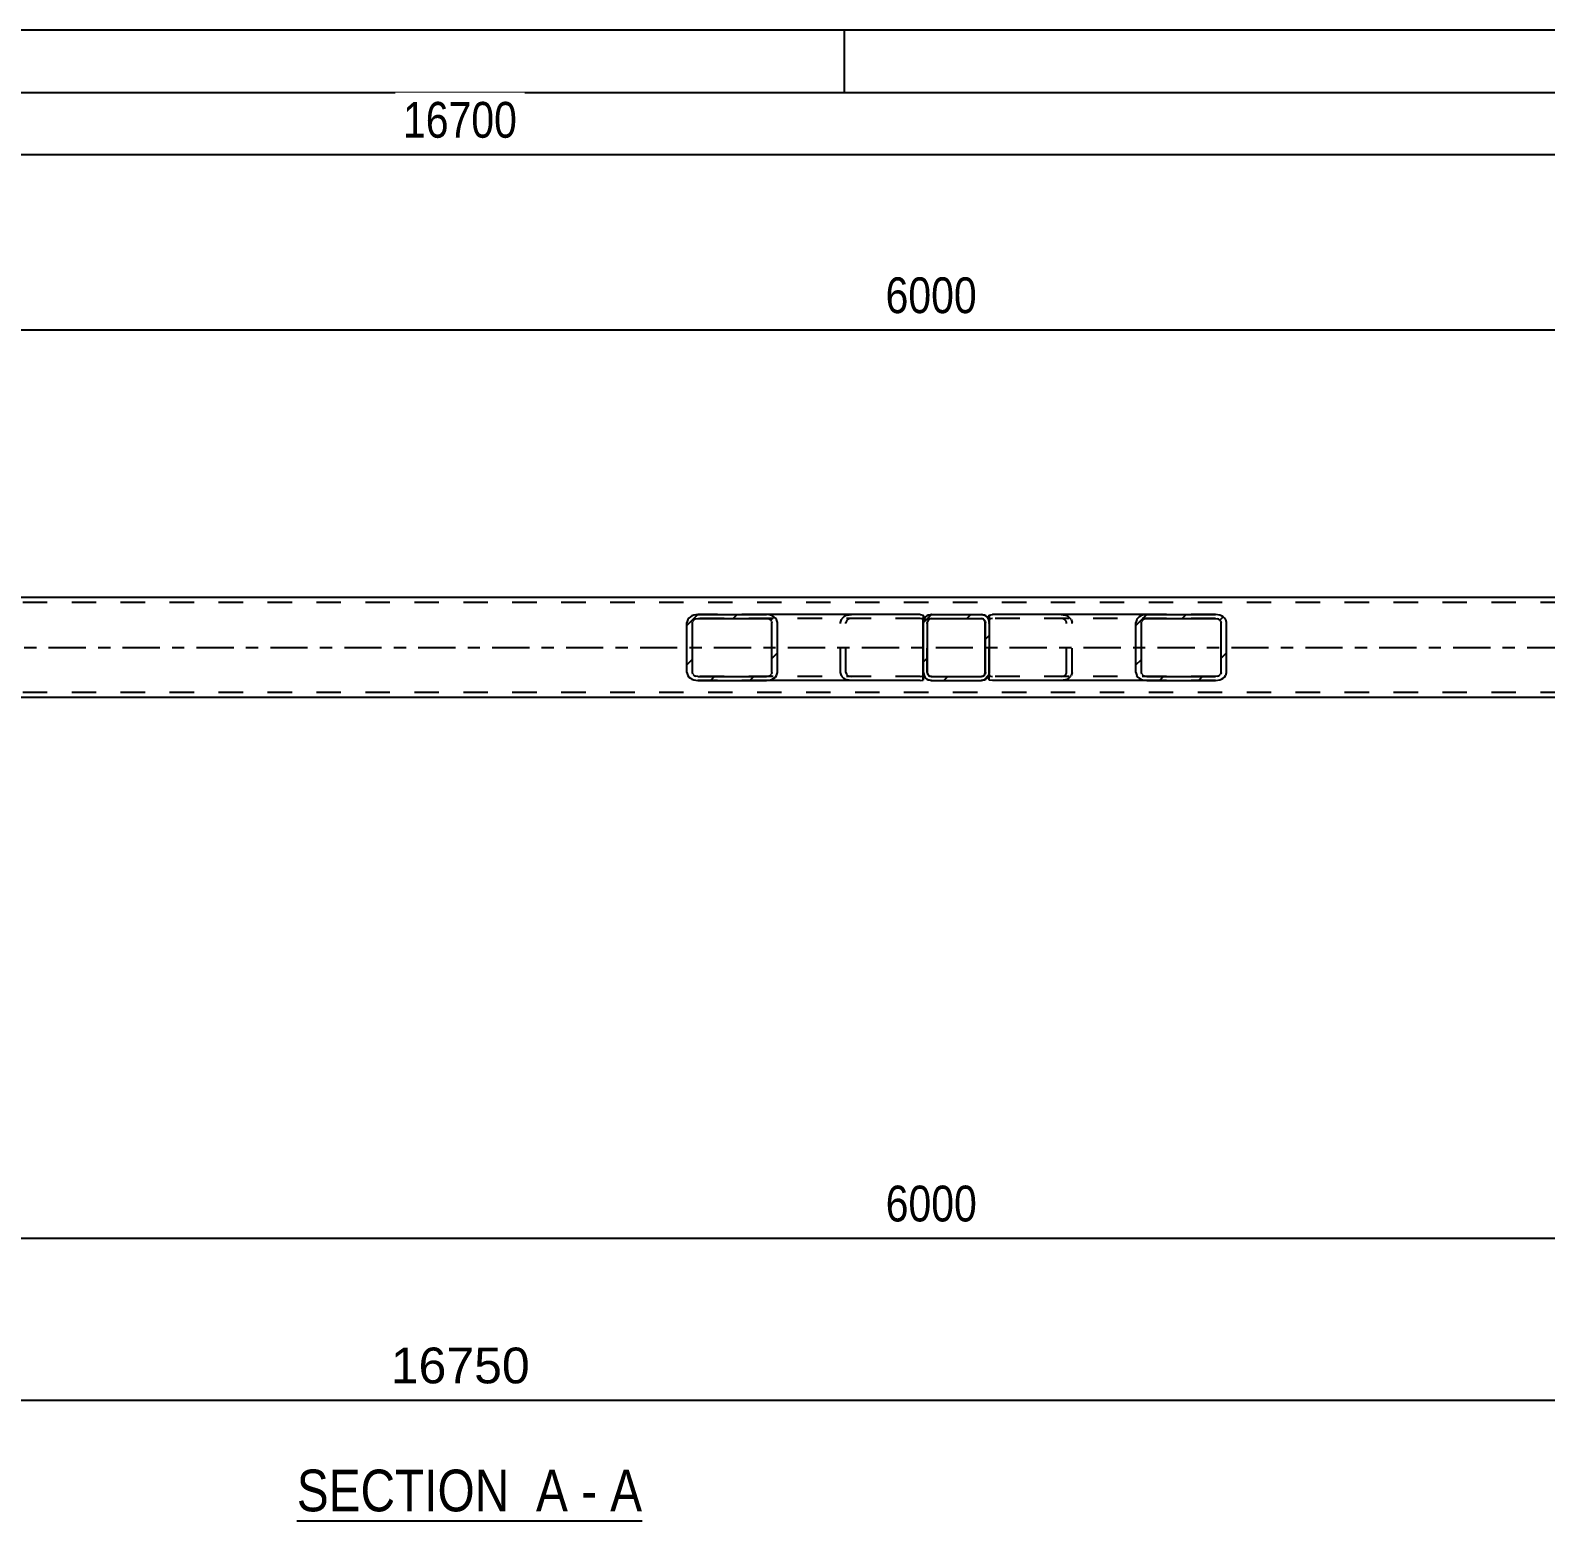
# Model space of a CAD drawing. Header units: millimetres. Extents: x -91 to 750, y -434 to 160.
# Drawn here: x 264.9 to 386.2, y 40.5 to 159.9 of the extents above; entities that cross this region are included whole.
import ezdxf

# ---------------------------------------------------------------- set-up
doc = ezdxf.new("R2010")
doc.units = ezdxf.units.MM
doc.linetypes.add('DXK_LINE_DOT2', pattern=[3.9198, 1.9599, -1.9599])
doc.linetypes.add('DXK_LINE_DOT3', pattern=[5.9187, 2.979, -0.9799, 0.9799, -0.9799])
doc.styles.add('Arial', font='ARIAL.TTF', dxfattribs={"height": 0.2})
doc.styles.add('Arial Narrow', font='ARIALN.TTF', dxfattribs={"height": 0.2})

# ---------------------------------------------------------------- blocks, each defined once
blk = doc.blocks.new('Unknown-761555327-1163')
at = {"color": 5, "linetype": 'Continuous'}
for p, q in [((750.04, 159.88), (-90.96, 159.88)), ((330.04, 154.88), (330.04, 159.88)), ((745.04, 154.88), (-85.96, 154.88))]:
    blk.add_line(p, q, dxfattribs=at)
blk = doc.blocks.new('Unknown-761555327-19 - 1879')
at = {"color": 6, "linetype": 'Continuous'}
blk.add_line((286.19, 40.51), (313.83, 40.51), dxfattribs=at)
at = {"color": 0, "linetype": 'Continuous'}
for points in [[(304.29, 41.26), (304.29, 44.76), (286.19, 44.76), (286.19, 41.26)], [(307.9, 41.26), (307.9, 44.76), (305.34, 44.76), (305.34, 41.26)], [(310.23, 41.26), (310.23, 44.76), (308.95, 44.76), (308.95, 41.26)], [(313.83, 41.26), (313.83, 44.76), (311.28, 44.76), (311.28, 41.26)]]:
    blk.add_wipeout(points, dxfattribs=at)
at = {"color": 7, "linetype": 'Continuous', "style": 'Arial Narrow'}
for s, p in [('SECTION ', (286.19, 41.26)), ('A', (305.34, 41.26)), ('A', (311.28, 41.26)), ('-', (308.95, 41.26))]:
    blk.add_text(s, height=3.34, dxfattribs=at).set_placement(p)
blk = doc.blocks.new('Part-761555327-2060 - 1879')
at = {"linetype": 'Continuous'}
h = blk.add_hatch(dxfattribs=at)
h.set_pattern_fill('', scale=0.7, style=0, pattern_type=0)
h.set_pattern_definition([(45, (337.0035, 113.082), (-1.57154, 1.57154), [])])
h.paths.add_polyline_path([(341, 113.08), (337, 113.08), (336.76, 113.03), (336.55, 112.89), (336.41, 112.69), (336.36, 112.44), (336.36, 108.44), (336.41, 108.2), (336.55, 107.99), (336.76, 107.85), (337, 107.8), (341, 107.8), (341.25, 107.85), (341.46, 107.99), (341.59, 108.2), (341.64, 108.44), (341.64, 112.44), (341.59, 112.69), (341.46, 112.89), (341.25, 113.03)])
h.paths.add_polyline_path([(341.23, 112.67), (341.3, 112.56), (341.32, 112.44), (341.32, 108.44), (341.3, 108.32), (341.23, 108.22), (341.13, 108.15), (341, 108.12), (337, 108.12), (336.88, 108.15), (336.78, 108.22), (336.71, 108.32), (336.68, 108.44), (336.68, 112.44), (336.71, 112.56), (336.78, 112.67), (336.88, 112.74), (337, 112.76), (341, 112.76), (341.13, 112.74)])
at = {"color": 2, "linetype": 'Continuous'}
for p, q in [((336.74, 113.03), (336.99, 113.08)), ((337, 113.08), (336.76, 113.03)), ((336.99, 113.08), (337, 113.08)), ((337, 113.08), (336.99, 113.08)), ((337, 113.08), (341, 113.08)), ((341.25, 113.03), (341, 113.08)), ((336.35, 112.45), (336.4, 112.69)), ((336.35, 112.44), (336.36, 112.44)), ((336.41, 112.69), (336.36, 112.44)), ((336.36, 108.44), (336.36, 112.44)), ((336.68, 112.44), (336.71, 112.56)), ((336.68, 108.44), (336.68, 112.44)), ((336.88, 112.74), (337, 112.76)), ((337, 112.76), (341, 112.76)), ((341.11, 112.74), (340.99, 112.76)), ((341, 112.76), (341.13, 112.74)), ((341.31, 112.44), (341.28, 112.56)), ((341.3, 112.56), (341.32, 112.44)), ((341.31, 112.44), (341.32, 112.44)), ((341.31, 108.44), (341.31, 112.44)), ((341.32, 108.44), (341.32, 112.44)), ((341.64, 112.44), (341.59, 112.69)), ((341.64, 108.44), (341.64, 112.44)), ((336.35, 108.44), (336.36, 108.44)), ((336.4, 108.2), (336.35, 108.44)), ((336.36, 108.44), (336.41, 108.2)), ((336.71, 108.32), (336.68, 108.44)), ((337, 108.12), (336.88, 108.15)), ((337, 108.12), (341, 108.12)), ((340.99, 108.12), (341.11, 108.15)), ((341.13, 108.15), (341, 108.12)), ((341.28, 108.32), (341.31, 108.44)), ((341.32, 108.44), (341.3, 108.32)), ((341.31, 108.44), (341.32, 108.44)), ((341.59, 108.2), (341.64, 108.44)), ((336.99, 107.8), (336.74, 107.85)), ((336.76, 107.85), (337, 107.8)), ((336.99, 107.8), (337, 107.8)), ((337, 107.8), (336.99, 107.8)), ((337, 107.8), (341, 107.8)), ((341, 107.8), (341.25, 107.85))]:
    blk.add_line(p, q, dxfattribs=at)
at = {"color": 7, "linetype": 'DXK_LINE_DOT2'}
for p, q in [((337, 113.08), (341, 113.08)), ((340.99, 113.08), (341.23, 113.03)), ((336.35, 112.44), (336.35, 112.45)), ((336.35, 112.44), (336.35, 112.44)), ((336.35, 108.44), (336.35, 112.44)), ((336.69, 112.56), (336.67, 112.44)), ((336.67, 112.44), (336.68, 112.44)), ((336.67, 108.44), (336.67, 112.44)), ((336.99, 112.76), (336.87, 112.74)), ((336.99, 112.76), (337, 112.76)), ((336.99, 112.76), (340.99, 112.76)), ((340.99, 112.76), (341, 112.76)), ((341.58, 112.69), (341.63, 112.44)), ((341.63, 108.44), (341.63, 112.44)), ((341.63, 112.44), (341.64, 112.44)), ((336.35, 108.44), (336.35, 108.44)), ((336.35, 108.44), (336.35, 108.44)), ((336.67, 108.44), (336.68, 108.44)), ((336.67, 108.44), (336.69, 108.32)), ((336.87, 108.15), (336.99, 108.12)), ((336.99, 108.12), (337, 108.12)), ((336.99, 108.12), (340.99, 108.12)), ((340.99, 108.12), (341, 108.12)), ((341.63, 108.44), (341.58, 108.2)), ((341.63, 108.44), (341.64, 108.44)), ((337, 107.8), (341, 107.8)), ((341.23, 107.85), (340.99, 107.8))]:
    blk.add_line(p, q, dxfattribs=at)
at = {"color": 2, "linetype": 'Continuous'}
for centre, radius, start, end in [((336.99, 112.44), 0.64, 112.5, 157.5), ((337, 112.44), 0.64, 112.5, 157.5), ((341, 112.44), 0.64, 22.5, 67.5), ((337, 112.44), 0.32, 112.5, 157.5), ((340.99, 112.44), 0.32, 22.5, 67.5), ((341, 112.44), 0.32, 22.5, 67.5), ((336.99, 108.44), 0.64, 202.5, 247.5), ((337, 108.44), 0.64, 202.5, 247.5), ((337, 108.44), 0.32, 202.5, 247.5), ((340.99, 108.44), 0.32, 292.5, 337.5), ((341, 108.44), 0.32, 292.5, 337.5), ((341, 108.44), 0.64, 292.5, 337.5)]:
    blk.add_arc(centre, radius, start, end, dxfattribs=at)
at = {"color": 7, "linetype": 'DXK_LINE_DOT2'}
for centre, radius, start, end in [((340.99, 112.44), 0.64, 22.5, 67.5), ((336.99, 112.44), 0.32, 112.5, 157.5), ((336.99, 108.44), 0.32, 202.5, 247.5), ((340.99, 108.44), 0.64, 292.5, 337.5)]:
    blk.add_arc(centre, radius, start, end, dxfattribs=at)
blk = doc.blocks.new('Part-761555327-1925 - 1879')
at = {"color": 2, "linetype": 'Continuous'}
for p, q in [((587.63, 114.44), (4.79, 114.44)), ((587.63, 106.44), (4.79, 106.44))]:
    blk.add_line(p, q, dxfattribs=at)
at = {"color": 7, "linetype": 'DXK_LINE_DOT2'}
for p, q in [((587.63, 114.04), (-0.02, 114.04)), ((587.63, 106.84), (-0.02, 106.84))]:
    blk.add_line(p, q, dxfattribs=at)
at = {"color": 7, "linetype": 'DXK_LINE_DOT3'}
blk.add_line((-0.02, 110.44), (587.63, 110.44), dxfattribs=at)
blk = doc.blocks.new('Part-761555327-2030 - 1879')
at = {"linetype": 'Continuous'}
h = blk.add_hatch(dxfattribs=at)
h.set_pattern_fill('', scale=0.7, style=0, pattern_type=0)
h.set_pattern_definition([(45, (354.2493, 113.082), (-1.57154, 1.57154), [])])
h.paths.add_polyline_path([(359.75, 113.08), (354.25, 113.08), (353.91, 113.03), (353.63, 112.89), (353.44, 112.69), (353.37, 112.44), (353.37, 108.44), (353.44, 108.2), (353.63, 107.99), (353.91, 107.85), (354.25, 107.8), (359.75, 107.8), (360.08, 107.85), (360.37, 107.99), (360.56, 108.2), (360.63, 108.44), (360.63, 112.44), (360.56, 112.69), (360.37, 112.89), (360.08, 113.03)])
h.paths.add_polyline_path([(360.06, 112.67), (360.15, 112.56), (360.19, 112.44), (360.19, 108.44), (360.15, 108.32), (360.06, 108.22), (359.91, 108.15), (359.75, 108.12), (354.25, 108.12), (354.08, 108.15), (353.94, 108.22), (353.84, 108.32), (353.81, 108.44), (353.81, 112.44), (353.84, 112.56), (353.94, 112.67), (354.08, 112.74), (354.25, 112.76), (359.75, 112.76), (359.91, 112.74)])
at = {"color": 2, "linetype": 'Continuous'}
for p, q in [((341.63, 113.04), (341.89, 113.08)), ((341.63, 113.03), (341.63, 113.04)), ((341.63, 112.89), (341.63, 113.03)), ((341.63, 112.89), (341.63, 112.69)), ((341.63, 112.69), (341.63, 112.89)), ((354.25, 113.08), (341.89, 113.08)), ((354.25, 113.08), (353.91, 113.03)), ((354.25, 113.08), (359.75, 113.08)), ((360.08, 113.03), (359.75, 113.08)), ((341.63, 112.69), (341.63, 112.51)), ((341.63, 112.69), (341.63, 112.67)), ((341.63, 112.67), (341.63, 112.56)), ((341.63, 112.56), (341.63, 112.51)), ((353.44, 112.69), (353.37, 112.44)), ((353.37, 108.44), (353.37, 112.44)), ((353.81, 112.44), (353.84, 112.56)), ((353.81, 108.44), (353.81, 112.44)), ((354.08, 112.74), (354.25, 112.76)), ((354.25, 112.76), (359.75, 112.76)), ((359.75, 112.76), (359.91, 112.74)), ((360.15, 112.56), (360.19, 112.44)), ((360.19, 108.44), (360.19, 112.44)), ((360.63, 112.44), (360.56, 112.69)), ((360.63, 108.44), (360.63, 112.44)), ((341.63, 108.32), (341.63, 108.37)), ((341.63, 108.2), (341.63, 108.37)), ((341.63, 108.32), (341.63, 108.22)), ((341.63, 108.22), (341.63, 108.19)), ((341.63, 107.99), (341.63, 108.2)), ((341.63, 107.99), (341.63, 108.19)), ((341.63, 107.85), (341.63, 107.99)), ((353.37, 108.44), (353.44, 108.2)), ((353.84, 108.32), (353.81, 108.44)), ((354.25, 108.12), (354.08, 108.15)), ((354.25, 108.12), (359.75, 108.12)), ((359.91, 108.15), (359.75, 108.12)), ((360.19, 108.44), (360.15, 108.32)), ((360.56, 108.2), (360.63, 108.44)), ((341.63, 107.84), (341.63, 107.85)), ((341.89, 107.8), (341.63, 107.84)), ((354.25, 107.8), (341.89, 107.8)), ((353.91, 107.85), (354.25, 107.8)), ((354.25, 107.8), (359.75, 107.8)), ((359.75, 107.8), (360.08, 107.85))]:
    blk.add_line(p, q, dxfattribs=at)
at = {"color": 7, "linetype": 'DXK_LINE_DOT2'}
for p, q in [((341.63, 113.04), (341.63, 112.89)), ((347.38, 113.08), (347.71, 113.03)), ((359.75, 113.08), (354.25, 113.08)), ((341.72, 112.74), (341.63, 112.69)), ((341.63, 112.51), (341.63, 112.44)), ((341.63, 112.51), (341.63, 112.44)), ((341.63, 108.44), (341.63, 112.44)), ((341.63, 108.44), (341.63, 112.44)), ((341.89, 112.76), (341.72, 112.74)), ((359.75, 112.76), (341.89, 112.76)), ((347.55, 112.74), (347.38, 112.76)), ((347.82, 112.44), (347.78, 112.56)), ((347.82, 108.44), (347.82, 112.44)), ((348.19, 112.69), (348.26, 112.44)), ((348.26, 108.44), (348.26, 112.44)), ((341.63, 108.37), (341.63, 108.44)), ((341.63, 108.37), (341.63, 108.44)), ((341.63, 108.19), (341.72, 108.15)), ((341.63, 107.84), (341.63, 107.99)), ((341.72, 108.15), (341.89, 108.12)), ((359.75, 108.12), (341.89, 108.12)), ((347.38, 108.12), (347.55, 108.15)), ((347.78, 108.32), (347.82, 108.44)), ((348.26, 108.44), (348.19, 108.2)), ((347.71, 107.85), (347.38, 107.8)), ((359.75, 107.8), (354.25, 107.8))]:
    blk.add_line(p, q, dxfattribs=at)
for centre, radius, start, end in [((347.51, 112.26), 0.802, 32.4104, 75.4453), ((347.44, 112.35), 0.401, 32.4104, 75.4453), ((347.44, 108.53), 0.401, 284.5547, 327.5896), ((347.51, 108.63), 0.802, 284.5547, 327.5896)]:
    blk.add_arc(centre, radius, start, end, dxfattribs=at)
at = {"color": 2, "linetype": 'Continuous'}
for centre, radius, start, end in [((354.11, 112.26), 0.803, 104.5326, 147.5549), ((359.88, 112.26), 0.803, 32.4451, 75.4674), ((354.18, 112.35), 0.401, 104.5326, 147.5549), ((359.81, 112.35), 0.401, 32.4451, 75.4674), ((354.11, 108.63), 0.803, 212.4451, 255.4674), ((354.18, 108.53), 0.401, 212.4451, 255.4674), ((359.81, 108.53), 0.401, 284.5326, 327.5549), ((359.88, 108.63), 0.803, 284.5326, 327.5549)]:
    blk.add_arc(centre, radius, start, end, dxfattribs=at)
blk = doc.blocks.new('Part-761555327-2035 - 1879')
at = {"linetype": 'Continuous'}
h = blk.add_hatch(dxfattribs=at)
h.set_pattern_fill('', scale=0.7, style=0, pattern_type=0)
h.set_pattern_definition([(45, (318.304, 113.082), (-1.57154, 1.57154), [])])
h.paths.add_polyline_path([(323.79, 113.08), (318.3, 113.08), (317.97, 113.03), (317.68, 112.89), (317.49, 112.69), (317.43, 112.44), (317.43, 108.44), (317.49, 108.2), (317.68, 107.99), (317.97, 107.85), (318.3, 107.8), (323.79, 107.8), (324.13, 107.85), (324.41, 107.99), (324.6, 108.2), (324.67, 108.44), (324.67, 112.44), (324.6, 112.69), (324.41, 112.89), (324.13, 113.03)])
h.paths.add_polyline_path([(324.1, 112.67), (324.19, 112.56), (324.23, 112.44), (324.23, 108.44), (324.19, 108.32), (324.1, 108.22), (323.96, 108.15), (323.79, 108.12), (318.3, 108.12), (318.14, 108.15), (317.99, 108.22), (317.9, 108.32), (317.87, 108.44), (317.87, 112.44), (317.9, 112.56), (317.99, 112.67), (318.14, 112.74), (318.3, 112.76), (323.79, 112.76), (323.96, 112.74)])
at = {"color": 2, "linetype": 'Continuous'}
for p, q in [((318.3, 113.08), (317.97, 113.03)), ((318.3, 113.08), (323.79, 113.08)), ((336.09, 113.08), (323.79, 113.08)), ((324.13, 113.03), (323.79, 113.08)), ((336.09, 113.08), (336.35, 113.04)), ((336.35, 113.04), (336.35, 113.03)), ((336.35, 113.03), (336.35, 112.89)), ((336.35, 112.89), (336.35, 112.69)), ((317.49, 112.69), (317.43, 112.44)), ((317.43, 108.44), (317.43, 112.44)), ((317.87, 112.44), (317.9, 112.56)), ((317.87, 108.44), (317.87, 112.44)), ((318.14, 112.74), (318.3, 112.76)), ((318.3, 112.76), (323.79, 112.76)), ((323.79, 112.76), (323.96, 112.74)), ((324.19, 112.56), (324.23, 112.44)), ((324.23, 108.44), (324.23, 112.44)), ((324.67, 112.44), (324.6, 112.69)), ((324.67, 108.44), (324.67, 112.44)), ((336.35, 112.69), (336.35, 112.44)), ((336.35, 108.44), (336.35, 112.44)), ((317.43, 108.44), (317.49, 108.2)), ((317.9, 108.32), (317.87, 108.44)), ((318.3, 108.12), (318.14, 108.15)), ((318.3, 108.12), (323.79, 108.12)), ((323.96, 108.15), (323.79, 108.12)), ((324.23, 108.44), (324.19, 108.32)), ((324.6, 108.2), (324.67, 108.44)), ((336.35, 108.44), (336.35, 108.2)), ((336.35, 108.2), (336.35, 107.99)), ((336.35, 107.99), (336.35, 107.85)), ((317.97, 107.85), (318.3, 107.8)), ((318.3, 107.8), (323.79, 107.8)), ((323.79, 107.8), (324.13, 107.85)), ((336.09, 107.8), (323.79, 107.8)), ((336.09, 107.8), (336.35, 107.84)), ((336.35, 107.85), (336.35, 107.84))]:
    blk.add_line(p, q, dxfattribs=at)
at = {"color": 7, "linetype": 'DXK_LINE_DOT2'}
for p, q in [((323.79, 113.08), (318.3, 113.08)), ((330.26, 113.03), (330.6, 113.08)), ((336.35, 113.04), (336.35, 112.69)), ((336.09, 112.76), (318.3, 112.76)), ((329.72, 112.44), (329.79, 112.69)), ((329.72, 108.44), (329.72, 112.44)), ((330.2, 112.56), (330.16, 112.44)), ((330.16, 108.44), (330.16, 112.44)), ((330.6, 112.76), (330.43, 112.74)), ((336.26, 112.74), (336.09, 112.76)), ((336.35, 112.69), (336.26, 112.74)), ((336.35, 112.67), (336.35, 112.69)), ((336.35, 112.69), (336.35, 112.69)), ((336.35, 112.56), (336.35, 112.67)), ((336.35, 112.44), (336.35, 112.56)), ((336.35, 108.44), (336.35, 112.44)), ((336.09, 108.12), (318.3, 108.12)), ((329.79, 108.2), (329.72, 108.44)), ((330.16, 108.44), (330.2, 108.32)), ((330.43, 108.15), (330.6, 108.12)), ((336.09, 108.12), (336.26, 108.15)), ((336.26, 108.15), (336.35, 108.19)), ((336.35, 108.32), (336.35, 108.44)), ((336.35, 108.22), (336.35, 108.32)), ((336.35, 108.19), (336.35, 108.22)), ((336.35, 107.84), (336.35, 108.19)), ((323.79, 107.8), (318.3, 107.8)), ((330.6, 107.8), (330.26, 107.85))]:
    blk.add_line(p, q, dxfattribs=at)
at = {"color": 2, "linetype": 'Continuous'}
for centre, radius, start, end in [((318.17, 112.26), 0.801, 104.5768, 147.6241), ((323.92, 112.26), 0.801, 32.3759, 75.4232), ((318.24, 112.35), 0.401, 104.5768, 147.6241), ((323.86, 112.35), 0.401, 32.3759, 75.4232), ((318.17, 108.63), 0.801, 212.3759, 255.4232), ((318.24, 108.53), 0.401, 212.3759, 255.4232), ((323.86, 108.53), 0.401, 284.5768, 327.6241), ((323.92, 108.63), 0.801, 284.5768, 327.6241)]:
    blk.add_arc(centre, radius, start, end, dxfattribs=at)
at = {"color": 7, "linetype": 'DXK_LINE_DOT2'}
for centre, radius, start, end in [((330.47, 112.26), 0.802, 104.5547, 147.5896), ((330.53, 112.35), 0.401, 104.5547, 147.5896), ((330.47, 108.63), 0.802, 212.4104, 255.4453), ((330.53, 108.53), 0.401, 212.4104, 255.4453)]:
    blk.add_arc(centre, radius, start, end, dxfattribs=at)
blk = doc.blocks.new('StraightDimension-761555327-19989 - 1879')
at = {"color": 7, "linetype": 'Continuous'}
blk.add_line((-1.01, 50.16), (599.54, 50.16), dxfattribs=at)
at = {"color": 0}
blk.add_wipeout([(305.42, 50.91), (305.42, 55.11), (293.11, 55.11), (293.11, 50.91)], dxfattribs=at)
at = {"color": 3, "style": 'Arial'}
blk.add_text('16750', height=2.865, dxfattribs=at).set_placement((293.71, 51.51))
blk = doc.blocks.new('StraightDimension-761555327-19965 - 1879')
at = {"color": 7, "linetype": 'Continuous'}
blk.add_line((-0.01, 149.93), (598.53, 149.93), dxfattribs=at)
at = {"color": 0}
blk.add_wipeout([(304.43, 150.68), (304.43, 154.88), (294.09, 154.88), (294.09, 150.68)], dxfattribs=at)
at = {"color": 3, "style": 'Arial Narrow'}
blk.add_text('16700', height=2.863, dxfattribs=at).set_placement((294.69, 151.28))
blk = doc.blocks.new('StraightDimension-761555327-2100 - 1879')
at = {"color": 7, "linetype": 'Continuous'}
blk.add_line((217, 63.13), (456.99, 63.13), dxfattribs=at)
at = {"color": 0}
blk.add_wipeout([(341.25, 63.88), (341.25, 68.08), (332.74, 68.08), (332.74, 63.88)], dxfattribs=at)
at = {"color": 3, "style": 'Arial Narrow'}
blk.add_text('6000', height=2.863, dxfattribs=at).set_placement((333.34, 64.48))
blk = doc.blocks.new('StraightDimension-761555327-2191 - 1879')
at = {"color": 7, "linetype": 'Continuous'}
blk.add_line((216.98, 135.88), (456.98, 135.88), dxfattribs=at)
at = {"color": 0}
blk.add_wipeout([(341.24, 136.63), (341.24, 140.83), (332.73, 140.83), (332.73, 136.63)], dxfattribs=at)
at = {"color": 3, "style": 'Arial Narrow'}
blk.add_text('6000', height=2.863, dxfattribs=at).set_placement((333.33, 137.23))

msp = doc.modelspace()

# ---------------------------------------------------------------- block references
for name in ['Unknown-761555327-1163', 'Part-761555327-1925 - 1879', 'Part-761555327-2035 - 1879', 'Part-761555327-2060 - 1879', 'Part-761555327-2030 - 1879']:
    msp.add_blockref(name, (0, 0))

# ---------------------------------------------------------------- next in the draw order: block references
for name in ['StraightDimension-761555327-19965 - 1879', 'StraightDimension-761555327-19989 - 1879', 'Unknown-761555327-19 - 1879']:
    msp.add_blockref(name, (0, 0))

# ---------------------------------------------------------------- next in the draw order: block references
for name in ['StraightDimension-761555327-2191 - 1879', 'StraightDimension-761555327-2100 - 1879']:
    msp.add_blockref(name, (0, 0))

doc.saveas('drawing.dxf')
